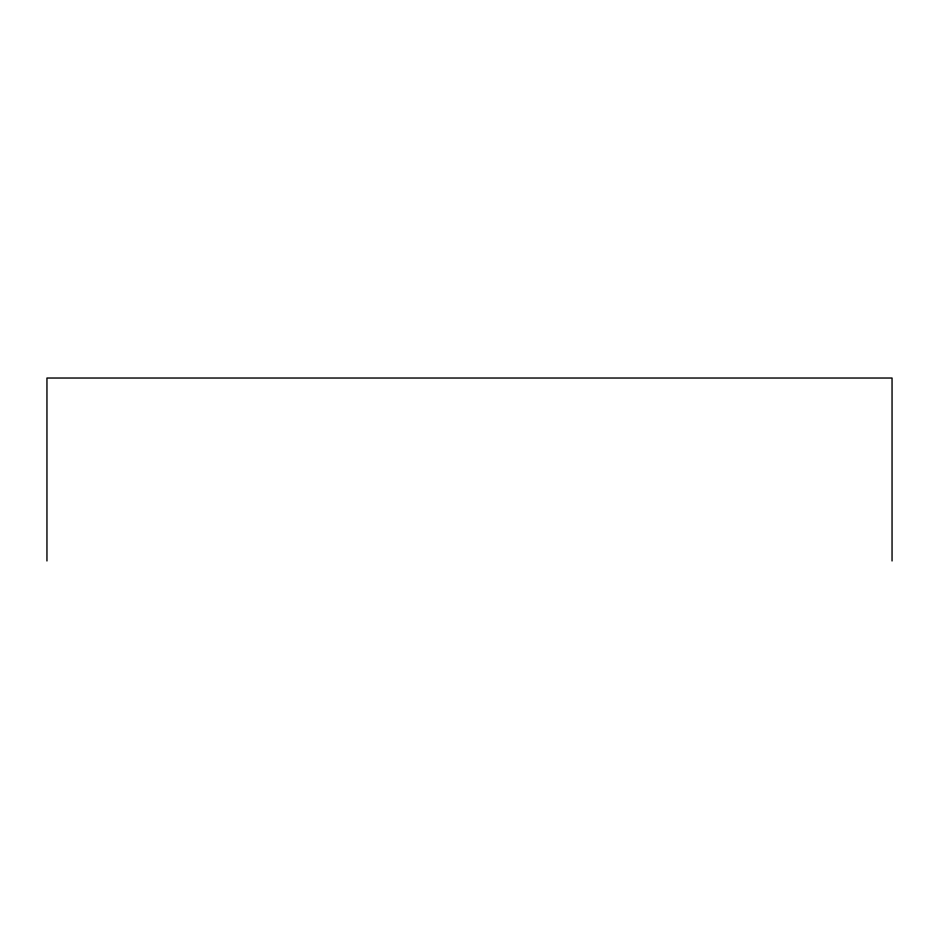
<?xml version="1.0" encoding="UTF-8"?>
<svg xmlns="http://www.w3.org/2000/svg" width="939" height="939" viewBox="0 0 939 939"><rect width="100%" height="100%" fill="white"/><g stroke="black" fill="none" stroke-linecap="round" stroke-linejoin="round"><path stroke-width="1.41" d="M892.05 560.97L892.05 378.03L46.95 378.03L46.95 560.97"/></g></svg>
